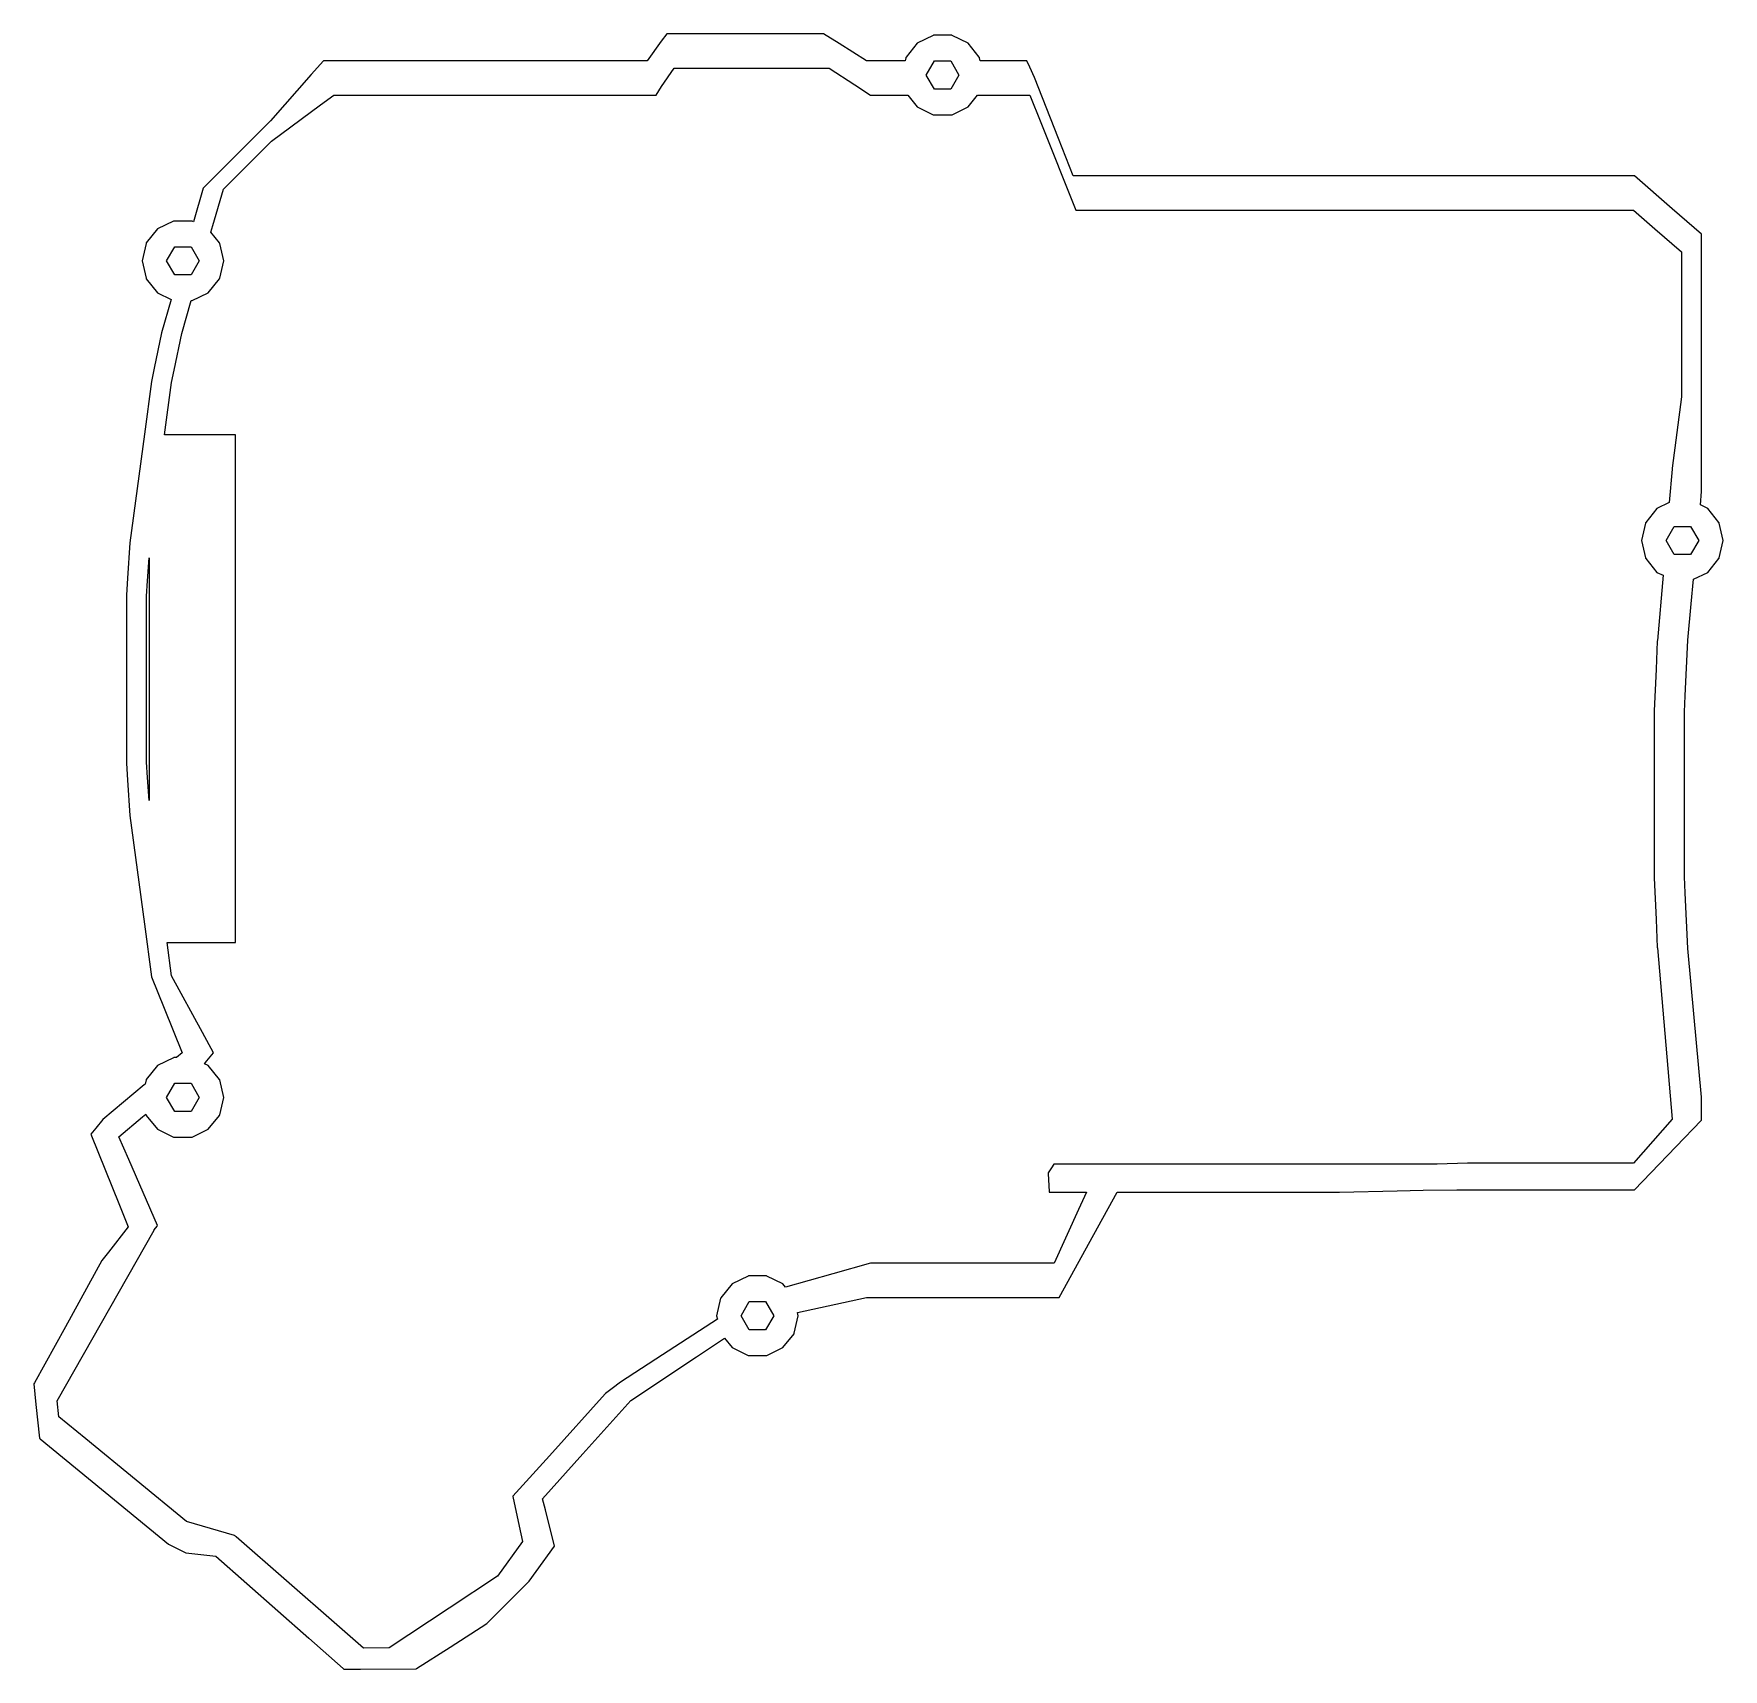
# Model space of a CAD drawing. Header units: metres. Extents: x -93 to 83, y -103 to 67.
import ezdxf

# ---------------------------------------------------------------- set-up
doc = ezdxf.new("R2010")
doc.units = ezdxf.units.M

msp = doc.modelspace()

# ---------------------------------------------------------------- linework, layer by layer
for p, q in [((-27.3235, 67.2586), (-27.89, 66.4735)), ((-27.2925, 67.2586), (-27.3235, 67.2586)), ((-20.6724, 67.2586), (-27.2925, 67.2586)), ((-20.6247, 67.2586), (-20.6724, 67.2586)), ((-10.9729, 67.2586), (-20.6247, 67.2586)), ((-9.35799, 66.2399), (-10.9729, 67.2586)), ((0.45609, 67.0878), (-1.21784, 66.2817)), ((0.48749, 67.1029), (0.45609, 67.0878)), ((2.38026, 67.1029), (0.48749, 67.1029)), ((2.41165, 67.0878), (2.38026, 67.1029)), ((4.08558, 66.2817), (2.41165, 67.0878)), ((-27.89, 66.4735), (-29.3584, 64.4386)), ((-6.5022, 64.4386), (-9.35799, 66.2399)), ((-1.21784, 66.2817), (-2.37624, 64.8291)), ((5.24398, 64.8291), (4.08558, 66.2817)), ((-63.0913, 64.4386), (-64.3533, 63.0073)), ((-59.7201, 64.4386), (-63.0913, 64.4386)), ((-48.0897, 64.4386), (-59.7201, 64.4386)), ((-47.3974, 64.4386), (-48.0897, 64.4386)), ((-47.3757, 64.4386), (-47.3974, 64.4386)), ((-45.0165, 64.4386), (-47.3757, 64.4386)), ((-40.6423, 64.4386), (-45.0165, 64.4386)), ((-29.3584, 64.4386), (-40.6423, 64.4386)), ((-27.8455, 61.7481), (-26.552, 63.6899)), ((-26.552, 63.6899), (-15.3817, 63.6899)), ((-15.3817, 63.6899), (-15.3578, 63.6899)), ((-15.3578, 63.6899), (-10.3893, 63.6899)), ((-10.3893, 63.6899), (-7.72305, 61.9427)), ((-2.48088, 64.4386), (-6.5022, 64.4386)), ((-2.40572, 64.7679), (-2.48088, 64.4386)), ((-2.39797, 64.8018), (-2.40572, 64.7679)), ((-2.37624, 64.8291), (-2.39797, 64.8018)), ((-0.26613, 62.9565), (0.58387, 64.4288)), ((0.58387, 64.4288), (2.28387, 64.4288)), ((2.28387, 64.4288), (3.13387, 62.9565)), ((5.26571, 64.8018), (5.24398, 64.8291)), ((5.27346, 64.7679), (5.26571, 64.8018)), ((5.34862, 64.4386), (5.27346, 64.7679)), ((10.2083, 64.4386), (5.34862, 64.4386)), ((10.5083, 63.7693), (10.2083, 64.4386)), ((10.9928, 62.6886), (10.5083, 63.7693)), ((-64.3533, 63.0073), (-68.6126, 58.1764)), ((-28.4305, 60.8699), (-27.8455, 61.7481)), ((-7.72305, 61.9427), (-6.08605, 60.8699)), ((0.58387, 61.4843), (-0.26613, 62.9565)), ((3.13387, 62.9565), (2.28387, 61.4843)), ((13.4997, 56.3582), (10.9928, 62.6886)), ((-63.3903, 59.8548), (-62.0141, 60.8699)), ((-62.0141, 60.8699), (-49.7709, 60.8699)), ((-49.7709, 60.8699), (-47.0506, 60.8699)), ((-47.0506, 60.8699), (-44.7574, 60.8699)), ((-44.7574, 60.8699), (-44.1277, 60.8699)), ((-44.1277, 60.8699), (-31.9395, 60.8699)), ((-31.9395, 60.8699), (-28.4305, 60.8699)), ((-6.08605, 60.8699), (-2.20554, 60.8699)), ((-2.20554, 60.8699), (-1.21784, 59.6314)), ((2.28387, 61.4843), (0.58387, 61.4843)), ((4.08558, 59.6314), (5.07328, 60.8699)), ((5.07328, 60.8699), (10.5345, 60.8699)), ((10.5345, 60.8699), (11.6678, 58.0147)), ((-68.6126, 58.1764), (-75.6126, 51.1764)), ((-68.5126, 56.0764), (-63.3903, 59.8548)), ((-1.21784, 59.6314), (0.45609, 58.8253)), ((0.45609, 58.8253), (0.48749, 58.8101)), ((0.48749, 58.8101), (2.38026, 58.8101)), ((2.38026, 58.8101), (2.41165, 58.8253)), ((2.41165, 58.8253), (4.08558, 59.6314)), ((11.6678, 58.0147), (15.2974, 48.8699)), ((15.0519, 52.4386), (13.4997, 56.3582)), ((-73.5126, 51.0764), (-68.5126, 56.0764)), ((-75.6126, 51.1764), (-76.6278, 47.6597)), ((-74.6067, 47.2865), (-73.5126, 51.0764)), ((21.8263, 52.4386), (15.0519, 52.4386)), ((32.0301, 52.4386), (21.8263, 52.4386)), ((33.3927, 52.4386), (32.0301, 52.4386)), ((33.4339, 52.4386), (33.3927, 52.4386)), ((35.4661, 52.4386), (33.4339, 52.4386)), ((42.9631, 52.4386), (35.4661, 52.4386)), ((52.7029, 52.4386), (42.9631, 52.4386)), ((54.1744, 52.4386), (52.7029, 52.4386)), ((73.5211, 52.4386), (54.1744, 52.4386)), ((77.4578, 49.0293), (73.5211, 52.4386)), ((-78.7154, 47.7232), (-80.3893, 46.9171)), ((-78.684, 47.7384), (-78.7154, 47.7232)), ((-76.7912, 47.7384), (-78.684, 47.7384)), ((-76.7598, 47.7232), (-76.7912, 47.7384)), ((-76.6278, 47.6597), (-76.7598, 47.7232)), ((15.2974, 48.8699), (26.694, 48.8699)), ((26.694, 48.8699), (32.3964, 48.8699)), ((32.3964, 48.8699), (34.4467, 48.8699)), ((34.4467, 48.8699), (35.6727, 48.8699)), ((35.6727, 48.8699), (46.3792, 48.8699)), ((46.3792, 48.8699), (52.8919, 48.8699)), ((52.8919, 48.8699), (54.8634, 48.8699)), ((54.8634, 48.8699), (56.2211, 48.8699)), ((56.2211, 48.8699), (73.4211, 48.8699)), ((73.4211, 48.8699), (75.6594, 46.9315)), ((80.5211, 46.3764), (77.4578, 49.0293)), ((-80.3893, 46.9171), (-81.5477, 45.4645)), ((-74.8123, 46.5741), (-74.6067, 47.2865)), ((-73.9275, 45.4645), (-74.8123, 46.5741)), ((75.6594, 46.9315), (78.4211, 44.5398)), ((80.5211, 46.3316), (80.5211, 46.3764)), ((80.5211, 32.3868), (80.5211, 46.3316)), ((80.5211, 46.3316), (80.5211, 46.3316)), ((-81.5772, 45.4033), (-81.9906, 43.592)), ((-81.5694, 45.4373), (-81.5772, 45.4033)), ((-81.5477, 45.4645), (-81.5694, 45.4373)), ((-79.4376, 43.592), (-78.5876, 45.0642)), ((-78.5876, 45.0642), (-76.8876, 45.0642)), ((-76.8876, 45.0642), (-76.0376, 43.592)), ((-73.9058, 45.4373), (-73.9275, 45.4645)), ((-73.898, 45.4033), (-73.9058, 45.4373)), ((-73.4846, 43.592), (-73.898, 45.4033)), ((78.4211, 44.5398), (78.4211, 36.2884)), ((-81.9906, 43.592), (-81.5772, 41.7806)), ((-78.5876, 42.1197), (-79.4376, 43.592)), ((-76.0376, 43.592), (-76.8876, 42.1197)), ((-73.898, 41.7806), (-73.4846, 43.592)), ((-81.5772, 41.7806), (-81.5694, 41.7467)), ((-81.5694, 41.7467), (-81.5477, 41.7194)), ((-81.5477, 41.7194), (-80.3893, 40.2668)), ((-76.8876, 42.1197), (-78.5876, 42.1197)), ((-75.0859, 40.2668), (-73.9275, 41.7194)), ((-73.9275, 41.7194), (-73.9058, 41.7467)), ((-73.9058, 41.7467), (-73.898, 41.7806)), ((-80.3893, 40.2668), (-78.9606, 39.5788)), ((-78.9606, 39.5788), (-79.9626, 36.1075)), ((-77.8626, 36.0075), (-76.8701, 39.4456)), ((-76.8701, 39.4456), (-76.7912, 39.4456)), ((-76.7912, 39.4456), (-76.7598, 39.4607)), ((-76.7598, 39.4607), (-75.0859, 40.2668)), ((-79.9626, 36.1075), (-80.7262, 32.4207)), ((-78.6515, 32.1984), (-77.8626, 36.0075)), ((78.4211, 36.2884), (78.4211, 29.6202)), ((-80.7262, 32.4207), (-81.0166, 31.0184)), ((-78.9166, 30.9184), (-78.6515, 32.1984)), ((80.5211, 31.3138), (80.5211, 32.3868)), ((-81.0166, 31.0184), (-81.7519, 25.53)), ((-79.6496, 25.4471), (-78.9166, 30.9184)), ((80.5211, 29.4264), (80.5211, 31.3138)), ((78.4211, 29.4264), (77.4627, 21.9771)), ((78.4211, 29.6202), (78.4211, 29.4264)), ((80.5211, 19.5635), (80.5211, 29.4264)), ((-81.7519, 25.53), (-83.2683, 14.2113)), ((-72.2647, 25.4471), (-79.6496, 25.4471)), ((-72.2647, -27.4471), (-72.2647, 25.4471)), ((77.4555, 21.8936), (77.1533, 18.3906)), ((77.4627, 21.9771), (77.4555, 21.8936)), ((80.3904, 18.1491), (80.5211, 19.5635)), ((75.8694, 17.7723), (74.711, 16.3197)), ((77.1533, 18.3906), (75.8694, 17.7723)), ((81.1728, 17.7723), (80.3904, 18.1491)), ((82.3312, 16.3197), (81.1728, 17.7723)), ((74.6815, 16.2585), (74.2681, 14.4471)), ((74.6893, 16.2925), (74.6815, 16.2585)), ((74.711, 16.3197), (74.6893, 16.2925)), ((76.8211, 14.4471), (77.6711, 15.9194)), ((77.6711, 15.9194), (79.3711, 15.9194)), ((79.3711, 15.9194), (80.2211, 14.4471)), ((82.353, 16.2925), (82.3312, 16.3197)), ((82.3607, 16.2585), (82.353, 16.2925)), ((82.7741, 14.4471), (82.3607, 16.2585)), ((-83.2683, 14.2113), (-83.5104, 10.5334)), ((74.2681, 14.4471), (74.6815, 12.6358)), ((77.6711, 12.9749), (76.8211, 14.4471)), ((80.2211, 14.4471), (79.3711, 12.9749)), ((82.3607, 12.6358), (82.7741, 14.4471)), ((-81.4224, 10.252), (-81.2647, 12.6477)), ((-81.2647, 12.6477), (-81.2647, -12.6477)), ((74.6815, 12.6358), (74.6893, 12.6018)), ((74.6893, 12.6018), (74.711, 12.5746)), ((74.711, 12.5746), (75.8694, 11.122)), ((79.3711, 12.9749), (77.6711, 12.9749)), ((81.1728, 11.122), (82.3312, 12.5746)), ((82.3312, 12.5746), (82.353, 12.6018)), ((82.353, 12.6018), (82.3607, 12.6358)), ((75.8694, 11.122), (76.5, 10.8183)), ((76.5, 10.8183), (75.9131, 4.01523)), ((79.6741, 10.4003), (81.1728, 11.122)), ((-83.5104, 10.5334), (-83.6278, 8.75)), ((-81.5278, 8.65), (-81.4224, 10.252)), ((79.4394, 7.86063), (79.6741, 10.4003)), ((-83.6278, 8.75), (-83.6278, -8.75)), ((-81.5278, -8.65), (-81.5278, 8.65)), ((79.0887, 4.06683), (79.4394, 7.86063)), ((75.9086, 3.9633), (75.7807, 1.04823)), ((75.9131, 4.01523), (75.9086, 3.9633)), ((78.8159, -1.73519), (79.0887, 4.06683)), ((75.7807, 1.04823), (75.5898, -3.3)), ((78.7376, -3.4), (78.8159, -1.73519)), ((75.5898, -3.3), (75.5898, -20.7)), ((78.7376, -20.6), (78.7376, -3.4)), ((-83.6278, -8.75), (-83.5104, -10.5334)), ((-81.4224, -10.252), (-81.5278, -8.65)), ((-83.5104, -10.5334), (-83.2683, -14.2113)), ((-81.2647, -12.6477), (-81.4224, -10.252)), ((-83.2683, -14.2113), (-81.7519, -25.53)), ((75.5898, -20.7), (75.7807, -25.0482)), ((78.8159, -22.2648), (78.7376, -20.6)), ((79.0887, -28.0668), (78.8159, -22.2648)), ((-81.7519, -25.53), (-81.0166, -31.0184)), ((75.7807, -25.0482), (75.9086, -27.9633)), ((-78.9166, -30.9184), (-79.3817, -27.4471)), ((-79.3817, -27.4471), (-72.2647, -27.4471)), ((75.9086, -27.9633), (75.9131, -28.0152)), ((75.9131, -28.0152), (77.4537, -45.8736)), ((79.4394, -31.8606), (79.0887, -28.0668)), ((-81.0166, -31.0184), (-79.6959, -34.2967)), ((-75.6895, -36.8242), (-78.9166, -30.9184)), ((80.5211, -43.5635), (79.4394, -31.8606)), ((-79.6959, -34.2967), (-77.8158, -38.9635)), ((-74.535, -38.937), (-75.6895, -36.8242)), ((-80.3893, -40.2668), (-81.5477, -41.7194)), ((-78.7154, -39.4607), (-80.3893, -40.2668)), ((-78.684, -39.4456), (-78.7154, -39.4607)), ((-78.3902, -39.4456), (-78.684, -39.4456)), ((-77.8158, -38.9635), (-78.3902, -39.4456)), ((-75.4728, -40.0805), (-75.237, -39.793)), ((-75.0859, -40.2668), (-75.4728, -40.0805)), ((-75.237, -39.793), (-74.535, -38.937)), ((-73.9275, -41.7194), (-75.0859, -40.2668)), ((-74.535, -38.937), (-74.535, -38.937)), ((-81.6729, -42.2001), (-81.7552, -42.2691)), ((-81.5772, -41.7806), (-81.6729, -42.2001)), ((-81.5694, -41.7467), (-81.5772, -41.7806)), ((-81.5477, -41.7194), (-81.5694, -41.7467)), ((-79.4376, -43.592), (-78.5876, -42.1197)), ((-78.5876, -42.1197), (-76.8876, -42.1197)), ((-76.8876, -42.1197), (-76.0376, -43.592)), ((-73.9058, -41.7467), (-73.9275, -41.7194)), ((-73.898, -41.7806), (-73.9058, -41.7467)), ((-73.4846, -43.592), (-73.898, -41.7806)), ((-81.7552, -42.2691), (-86.0693, -45.889)), ((-78.5876, -45.0642), (-79.4376, -43.592)), ((-76.0376, -43.592), (-76.8876, -45.0642)), ((-73.898, -45.4033), (-73.4846, -43.592)), ((80.5211, -45.9771), (80.5211, -43.5635)), ((-84.4165, -47.7061), (-81.9339, -45.623)), ((-81.9339, -45.623), (-81.9336, -45.6228)), ((-81.9336, -45.6228), (-81.5925, -45.3365)), ((-81.5925, -45.3365), (-81.5772, -45.4033)), ((-81.5772, -45.4033), (-81.5694, -45.4373)), ((-81.5694, -45.4373), (-81.5477, -45.4645)), ((-81.5477, -45.4645), (-80.3893, -46.9171)), ((-76.8876, -45.0642), (-78.5876, -45.0642)), ((-75.0859, -46.9171), (-73.9275, -45.4645)), ((-73.9275, -45.4645), (-73.9058, -45.4373)), ((-73.9058, -45.4373), (-73.898, -45.4033)), ((-86.812, -46.7948), (-87.3252, -47.4205)), ((-87.3252, -47.4205), (-84.3565, -54.8219)), ((-86.0693, -45.889), (-86.812, -46.7947)), ((-86.812, -46.7947), (-86.812, -46.7948)), ((-80.3893, -46.9171), (-78.7154, -47.7232)), ((-76.7598, -47.7232), (-75.0859, -46.9171)), ((77.4537, -45.8736), (73.4211, -50.4579)), ((77.8291, -48.7641), (80.5211, -45.9771)), ((-83.3855, -50.0634), (-84.4165, -47.7061)), ((-78.7154, -47.7232), (-78.684, -47.7384)), ((-78.684, -47.7384), (-76.7912, -47.7384)), ((-76.7912, -47.7384), (-76.7598, -47.7232)), ((73.5211, -53.224), (77.8291, -48.7641)), ((-80.3709, -56.9561), (-83.3855, -50.0634)), ((12.781, -50.9244), (12.4375, -51.4543)), ((13.0246, -50.5485), (12.781, -50.9244)), ((20.136, -50.5485), (13.0246, -50.5485)), ((30.0905, -50.5485), (20.136, -50.5485)), ((31.3733, -50.5485), (30.0905, -50.5485)), ((34.508, -50.5485), (31.3733, -50.5485)), ((38.9912, -50.5485), (34.508, -50.5485)), ((51.7084, -50.5485), (38.9912, -50.5485)), ((52.4618, -50.5485), (51.7084, -50.5485)), ((52.9803, -50.5485), (52.4618, -50.5485)), ((56.1211, -50.4579), (52.9803, -50.5485)), ((73.4211, -50.4579), (56.1211, -50.4579)), ((12.4375, -51.4543), (12.4408, -51.5242)), ((12.4408, -51.5242), (12.5004, -52.8051)), ((12.5004, -52.8051), (12.5274, -53.3862)), ((12.5274, -53.3862), (12.5306, -53.4536)), ((12.5306, -53.4536), (12.5319, -53.4828)), ((12.5319, -53.4828), (12.5319, -53.4828)), ((12.5319, -53.4828), (12.6007, -53.4828)), ((12.6007, -53.4828), (16.4304, -53.4828)), ((16.4304, -53.4828), (15.5997, -55.2924)), ((17.1935, -57.8831), (19.613, -53.4828)), ((19.613, -53.4828), (27.5392, -53.4828)), ((27.5392, -53.4828), (27.6488, -53.4828)), ((27.6488, -53.4828), (29.656, -53.4828)), ((29.656, -53.4828), (33.8889, -53.4828)), ((33.8889, -53.4828), (33.9852, -53.4828)), ((33.9852, -53.4828), (34.3028, -53.4828)), ((34.3028, -53.4828), (42.7912, -53.4828)), ((42.7912, -53.4828), (48.814, -53.3421)), ((42.7912, -53.4828), (42.7912, -53.4828)), ((48.814, -53.3421), (51.5104, -53.2792)), ((51.5104, -53.2792), (55.0109, -53.2382)), ((55.0109, -53.2382), (56.2211, -53.224)), ((56.2211, -53.224), (73.5211, -53.224)), ((-84.3565, -54.8219), (-83.4458, -57.0925)), ((15.5997, -55.2924), (13.0393, -60.8699)), ((-90.84, -75.2083), (-80.7364, -57.4239)), ((-83.4458, -57.0925), (-85.4939, -59.714)), ((-80.7364, -57.4239), (-80.7178, -57.4001)), ((-80.7364, -57.4239), (-80.7364, -57.4239)), ((-80.7364, -57.4239), (-80.7364, -57.4239)), ((-80.7178, -57.4001), (-80.4214, -57.0206)), ((-80.4214, -57.0206), (-80.3729, -56.9586)), ((-80.4214, -57.0206), (-80.4214, -57.0206)), ((-80.3729, -56.9586), (-80.3709, -56.9561)), ((13.5891, -64.4386), (17.1935, -57.8831)), ((-85.4941, -59.7142), (-86.17, -60.5793)), ((-85.4939, -59.714), (-85.4941, -59.7142)), ((-86.17, -60.5793), (-89.9849, -67.4988)), ((-86.17, -60.5793), (-86.17, -60.5793)), ((-86.17, -60.5793), (-86.17, -60.5793)), ((-6.08605, -60.8699), (-10.0103, -61.9753)), ((6.64344, -60.8699), (-6.08605, -60.8699)), ((13.0393, -60.8699), (6.64344, -60.8699)), ((-20.5145, -63.023), (-21.6729, -64.4756)), ((-18.8406, -62.2169), (-20.5145, -63.023)), ((-18.8092, -62.2018), (-18.8406, -62.2169)), ((-16.9164, -62.2018), (-18.8092, -62.2018)), ((-16.885, -62.2169), (-16.9164, -62.2018)), ((-15.2111, -63.023), (-16.885, -62.2169)), ((-14.9394, -63.3637), (-15.2111, -63.023)), ((-10.0103, -61.9753), (-14.9394, -63.3637)), ((-21.7024, -64.5368), (-22.1158, -66.3481)), ((-21.6946, -64.5028), (-21.7024, -64.5368)), ((-21.6729, -64.4756), (-21.6946, -64.5028)), ((-19.5628, -66.3481), (-18.7128, -64.8759)), ((-18.7128, -64.8759), (-17.0128, -64.8759)), ((-17.0128, -64.8759), (-16.1628, -66.3481)), ((-13.6885, -66.0031), (-6.5022, -64.4386)), ((-6.5022, -64.4386), (2.37856, -64.4386)), ((2.37856, -64.4386), (2.43206, -64.4386)), ((2.43206, -64.4386), (13.5891, -64.4386)), ((-22.0346, -66.704), (-27.7542, -70.421)), ((-22.1158, -66.3481), (-22.0346, -66.704)), ((-18.7128, -67.8204), (-19.5628, -66.3481)), ((-16.1628, -66.3481), (-17.0128, -67.8204)), ((-14.0232, -68.1595), (-13.6098, -66.3481)), ((-13.6098, -66.3481), (-13.6885, -66.0031)), ((-89.9849, -67.4988), (-93.2131, -73.3542)), ((-17.0128, -67.8204), (-18.7128, -67.8204)), ((-15.2111, -69.6733), (-14.0527, -68.2207)), ((-14.0527, -68.2207), (-14.031, -68.1935)), ((-14.031, -68.1935), (-14.0232, -68.1595)), ((-24.2286, -70.6384), (-21.302, -68.6859)), ((-21.302, -68.6859), (-20.5145, -69.6733)), ((-20.5145, -69.6733), (-18.8406, -70.4794)), ((-16.885, -70.4794), (-15.2111, -69.6733)), ((-27.7545, -70.4212), (-32.1398, -73.271)), ((-31.0667, -75.2005), (-24.229, -70.6386)), ((-27.7542, -70.421), (-27.7545, -70.4212)), ((-24.229, -70.6386), (-24.2286, -70.6384)), ((-18.8406, -70.4794), (-18.8092, -70.4945)), ((-18.8092, -70.4945), (-16.9164, -70.4945)), ((-16.9164, -70.4945), (-16.885, -70.4794)), ((-93.2131, -73.3542), (-93.2728, -73.4625)), ((-93.2728, -73.4625), (-93.0511, -75.6132)), ((-93.2131, -73.3542), (-93.2131, -73.3542)), ((-33.0149, -73.939), (-33.7141, -74.4727)), ((-32.1398, -73.271), (-33.0149, -73.939)), ((-93.0511, -75.6132), (-92.6906, -79.1101)), ((-90.677, -76.8904), (-90.84, -75.2083)), ((-33.736, -74.497), (-39.5424, -80.9456)), ((-36.0691, -80.7562), (-31.0667, -75.2005)), ((-33.7141, -74.4727), (-33.736, -74.497)), ((-87.8629, -79.1953), (-90.677, -76.8904)), ((-92.6906, -79.1101), (-92.6341, -79.1564)), ((-92.6341, -79.1564), (-92.6131, -79.1737)), ((-92.6131, -79.1737), (-92.6131, -79.1737)), ((-92.6131, -79.1737), (-83.5008, -86.6571)), ((-77.3468, -87.8084), (-87.8629, -79.1953)), ((-39.5424, -80.9456), (-43.3463, -85.1703)), ((-40.2668, -85.4182), (-36.0694, -80.7565)), ((-36.0694, -80.7565), (-36.0691, -80.7562)), ((-43.3463, -85.1703), (-43.3665, -85.1928)), ((-43.3665, -85.1928), (-42.6985, -88.2928)), ((-43.3463, -85.1703), (-43.3463, -85.1703)), ((-39.9656, -86.5902), (-40.2668, -85.4182)), ((-83.5008, -86.6571), (-79.2465, -90.1509)), ((-72.3704, -89.2552), (-77.3468, -87.8084)), ((-77.3468, -87.8084), (-77.3468, -87.8084)), ((-38.9992, -90.3507), (-39.9656, -86.5902)), ((-72.3372, -89.2752), (-72.3704, -89.2552)), ((-72.2536, -89.3359), (-72.3372, -89.2752)), ((-72.1896, -89.3824), (-72.2536, -89.3359)), ((-61.6883, -98.5697), (-72.1896, -89.3824)), ((-42.6985, -88.2928), (-42.3539, -89.8924)), ((-79.2465, -90.1509), (-79.2202, -90.1725)), ((-79.2202, -90.1725), (-77.4233, -91.05)), ((-77.4233, -91.05), (-74.3008, -91.3929)), ((-74.3008, -91.3929), (-74.3008, -91.3929)), ((-74.3008, -91.3929), (-64.6126, -99.9591)), ((-42.3539, -89.8924), (-44.9583, -93.477)), ((-40.9278, -93.0051), (-38.9992, -90.3507)), ((-38.9992, -90.3507), (-38.9992, -90.3507)), ((-41.6508, -94.0002), (-40.9279, -93.0053)), ((-40.9279, -93.0053), (-40.9278, -93.0051)), ((-44.9583, -93.477), (-49.9997, -96.8168)), ((-43.5926, -95.9505), (-41.6508, -94.0002)), ((-49.9997, -96.8168), (-56.2541, -100.96)), ((-46.0622, -98.4307), (-43.5926, -95.9505)), ((-58.9148, -100.996), (-61.6883, -98.5697)), ((-49.8818, -100.879), (-46.0622, -98.4307)), ((-64.6126, -99.9591), (-61.0333, -103.124)), ((-56.2541, -100.96), (-58.9148, -100.996)), ((-53.395, -103.131), (-49.8818, -100.879)), ((-61.0333, -103.124), (-61.0333, -103.124)), ((-61.0333, -103.124), (-60.9562, -103.192)), ((-60.9562, -103.192), (-59.2412, -103.184)), ((-59.2412, -103.184), (-53.4344, -103.156)), ((-53.4344, -103.156), (-53.395, -103.131))]:
    msp.add_line(p, q)

doc.saveas('drawing.dxf')
